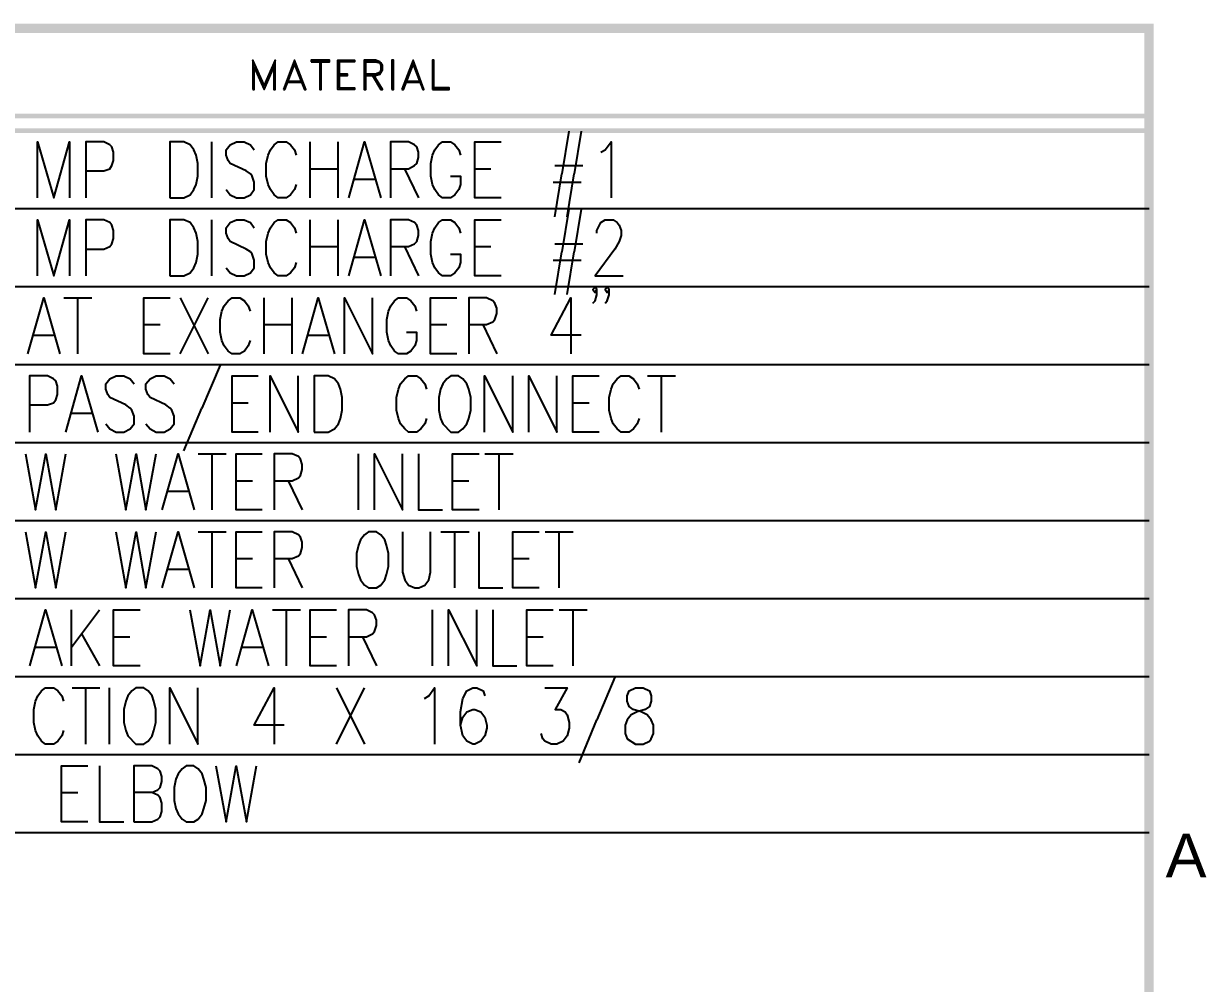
# Model space of a CAD drawing. Header units: inches. Extents: x 0.3 to 33.8, y 15.5 to 37.1.
# Drawn here: x 29.964 to 33.76, y 33.885 to 36.964 of the extents above; entities that cross this region are included whole.
import ezdxf

# ---------------------------------------------------------------- set-up
doc = ezdxf.new("R2010")
doc.units = ezdxf.units.IN
doc.header["$MEASUREMENT"] = 0
doc.styles.add('PDF Arial', font='arial.ttf')

# ---------------------------------------------------------------- blocks, each defined once
blk = doc.blocks.new('60298_1')
at = {"true_color": 0x0037dd, "transparency": 33554687}
for points in [[(33.5914, 36.9641), (33.5614, 36.9341), (0.4864, 36.9341), (0.4563, 36.9641)], [(33.5914, 15.7043), (33.5614, 15.7344), (33.5614, 36.9341), (33.5914, 36.9641)], [(33.5764, 36.675), (33.5764, 36.66), (26.27, 36.66), (26.27, 36.675)], [(33.5764, 36.675), (33.5764, 36.66), (26.27, 36.66), (26.27, 36.675)], [(33.5764, 36.675), (33.5764, 36.66), (26.27, 36.66), (26.27, 36.675)], [(33.5764, 36.6281), (33.5764, 36.6131), (26.2625, 36.6131), (26.2776, 36.6281)], [(33.5764, 36.6281), (33.5764, 36.6131), (26.2625, 36.6131), (26.2776, 36.6281)], [(33.5764, 36.6281), (33.5764, 36.6131), (26.2625, 36.6131), (26.2776, 36.6281)]]:
    blk.add_hatch(color=162, dxfattribs=at).paths.add_polyline_path(points)
at = {"color": 162, "true_color": 0x0037dd, "transparency": 33554687}
for points in [[(30.6994, 36.7533), (30.7041, 36.7533), (30.7041, 36.8245), (30.7356, 36.7533), (30.7666, 36.8245), (30.7666, 36.7533), (30.7707, 36.7533), (30.7707, 36.8473), (30.7356, 36.7672), (30.6994, 36.8473), (30.6994, 36.7533)], [(30.6994, 36.7533), (30.7041, 36.7533), (30.7041, 36.8245), (30.7356, 36.7533), (30.7666, 36.8245), (30.7666, 36.7533), (30.7707, 36.7533), (30.7707, 36.8473), (30.7356, 36.7672), (30.6994, 36.8473), (30.6994, 36.7533)], [(30.6994, 36.7533), (30.7041, 36.7533), (30.7041, 36.8245), (30.7356, 36.7533), (30.7666, 36.8245), (30.7666, 36.7533), (30.7707, 36.7533), (30.7707, 36.8473), (30.7356, 36.7672), (30.6994, 36.8473), (30.6994, 36.7533)], [(30.7975, 36.7533), (30.8027, 36.7533), (30.8337, 36.8333), (30.8652, 36.7533), (30.8693, 36.7533), (30.8337, 36.8473), (30.7975, 36.7533)], [(30.7975, 36.7533), (30.8027, 36.7533), (30.8337, 36.8333), (30.8652, 36.7533), (30.8693, 36.7533), (30.8337, 36.8473), (30.7975, 36.7533)], [(30.7975, 36.7533), (30.8027, 36.7533), (30.8337, 36.8333), (30.8652, 36.7533), (30.8693, 36.7533), (30.8337, 36.8473), (30.7975, 36.7533)], [(30.8869, 36.8421), (30.9457, 36.8421), (30.9457, 36.8473), (30.8869, 36.8473), (30.8869, 36.8421)], [(30.8869, 36.8421), (30.9457, 36.8421), (30.9457, 36.8473), (30.8869, 36.8473), (30.8869, 36.8421)], [(30.8869, 36.8421), (30.9457, 36.8421), (30.9457, 36.8473), (30.8869, 36.8473), (30.8869, 36.8421)], [(30.9148, 36.8421), (30.9148, 36.7533), (30.9184, 36.7533), (30.9184, 36.8421)], [(30.9148, 36.8421), (30.9148, 36.7533), (30.9184, 36.7533), (30.9184, 36.8421)], [(30.9148, 36.8421), (30.9148, 36.7533), (30.9184, 36.7533), (30.9184, 36.8421)], [(30.9767, 36.7579), (31.0258, 36.7579), (31.0258, 36.7533), (30.9721, 36.7533), (30.9721, 36.8473), (31.0258, 36.8473), (31.0258, 36.8421), (30.9767, 36.8421), (30.9767, 36.7579)], [(30.9767, 36.7579), (31.0258, 36.7579), (31.0258, 36.7533), (30.9721, 36.7533), (30.9721, 36.8473), (31.0258, 36.8473), (31.0258, 36.8421), (30.9767, 36.8421), (30.9767, 36.7579)], [(30.9767, 36.7579), (31.0258, 36.7579), (31.0258, 36.7533), (30.9721, 36.7533), (30.9721, 36.8473), (31.0258, 36.8473), (31.0258, 36.8421), (30.9767, 36.8421), (30.9767, 36.7579)], [(31.0619, 36.7982), (31.0929, 36.7982), (31.1069, 36.8023), (31.1105, 36.807), (31.1156, 36.8158), (31.1156, 36.8297), (31.1105, 36.8385), (31.1069, 36.8421), (31.0929, 36.8473), (31.0568, 36.8473), (31.0568, 36.7533), (31.0619, 36.7533), (31.0619, 36.8421), (31.0929, 36.8421), (31.1069, 36.8385), (31.1105, 36.8297), (31.1105, 36.8158), (31.1069, 36.807), (31.0929, 36.8023), (31.0619, 36.8023)], [(31.0619, 36.7982), (31.0929, 36.7982), (31.1069, 36.8023), (31.1105, 36.807), (31.1156, 36.8158), (31.1156, 36.8297), (31.1105, 36.8385), (31.1069, 36.8421), (31.0929, 36.8473), (31.0568, 36.8473), (31.0568, 36.7533), (31.0619, 36.7533), (31.0619, 36.8421), (31.0929, 36.8421), (31.1069, 36.8385), (31.1105, 36.8297), (31.1105, 36.8158), (31.1069, 36.807), (31.0929, 36.8023), (31.0619, 36.8023)], [(31.0619, 36.7982), (31.0929, 36.7982), (31.1069, 36.8023), (31.1105, 36.807), (31.1156, 36.8158), (31.1156, 36.8297), (31.1105, 36.8385), (31.1069, 36.8421), (31.0929, 36.8473), (31.0568, 36.8473), (31.0568, 36.7533), (31.0619, 36.7533), (31.0619, 36.8421), (31.0929, 36.8421), (31.1069, 36.8385), (31.1105, 36.8297), (31.1105, 36.8158), (31.1069, 36.807), (31.0929, 36.8023), (31.0619, 36.8023)], [(31.1461, 36.7533), (31.1513, 36.7533), (31.1513, 36.8473), (31.1461, 36.8473), (31.1461, 36.7533)], [(31.1461, 36.7533), (31.1513, 36.7533), (31.1513, 36.8473), (31.1461, 36.8473), (31.1461, 36.7533)], [(31.1461, 36.7533), (31.1513, 36.7533), (31.1513, 36.8473), (31.1461, 36.8473), (31.1461, 36.7533)], [(31.1776, 36.7533), (31.1828, 36.7533), (31.2138, 36.8333), (31.2453, 36.7533), (31.2489, 36.7533), (31.2138, 36.8473), (31.1776, 36.7533)], [(31.1776, 36.7533), (31.1828, 36.7533), (31.2138, 36.8333), (31.2453, 36.7533), (31.2489, 36.7533), (31.2138, 36.8473), (31.1776, 36.7533)], [(31.1776, 36.7533), (31.1828, 36.7533), (31.2138, 36.8333), (31.2453, 36.7533), (31.2489, 36.7533), (31.2138, 36.8473), (31.1776, 36.7533)], [(31.2757, 36.7533), (31.3294, 36.7533), (31.3294, 36.7579), (31.2809, 36.7579), (31.2809, 36.8473), (31.2757, 36.8473), (31.2757, 36.7533)], [(31.2757, 36.7533), (31.3294, 36.7533), (31.3294, 36.7579), (31.2809, 36.7579), (31.2809, 36.8473), (31.2757, 36.8473), (31.2757, 36.7533)], [(31.2757, 36.7533), (31.3294, 36.7533), (31.3294, 36.7579), (31.2809, 36.7579), (31.2809, 36.8473), (31.2757, 36.8473), (31.2757, 36.7533)], [(30.9767, 36.7982), (31.0031, 36.7982), (31.0031, 36.8023), (30.9767, 36.8023)], [(30.9767, 36.7982), (31.0031, 36.7982), (31.0031, 36.8023), (30.9767, 36.8023)], [(30.9767, 36.7982), (31.0031, 36.7982), (31.0031, 36.8023), (30.9767, 36.8023)], [(31.0841, 36.7982), (31.1105, 36.7533), (31.1156, 36.7533), (31.0883, 36.7982)], [(31.0841, 36.7982), (31.1105, 36.7533), (31.1156, 36.7533), (31.0883, 36.7982)], [(31.0841, 36.7982), (31.1105, 36.7533), (31.1156, 36.7533), (31.0883, 36.7982)], [(30.8063, 36.776), (30.8605, 36.776)], [(30.8063, 36.776), (30.8605, 36.776)], [(30.8063, 36.776), (30.8605, 36.776)], [(30.8115, 36.7796), (30.8564, 36.7796)], [(30.8115, 36.7796), (30.8564, 36.7796)], [(30.8115, 36.7796), (30.8564, 36.7796)], [(31.1864, 36.776), (31.2401, 36.776)], [(31.1864, 36.776), (31.2401, 36.776)], [(31.1864, 36.776), (31.2401, 36.776)], [(31.1916, 36.7796), (31.2365, 36.7796)], [(31.1916, 36.7796), (31.2365, 36.7796)], [(31.1916, 36.7796), (31.2365, 36.7796)], [(33.5763, 36.3701), (26.2697, 36.3701), (26.2697, 36.6206)], [(33.5763, 36.3701), (26.2697, 36.3701), (26.2697, 36.6206)], [(33.5763, 36.3701), (26.2697, 36.3701), (26.2697, 36.6206)], [(33.5763, 36.1196), (26.2697, 36.1196), (26.2697, 36.3701)], [(33.5763, 36.1196), (26.2697, 36.1196), (26.2697, 36.3701)], [(33.5763, 36.1196), (26.2697, 36.1196), (26.2697, 36.3701)], [(33.5763, 35.8692), (26.2697, 35.8692), (26.2697, 36.1196)], [(33.5763, 35.8692), (26.2697, 35.8692), (26.2697, 36.1196)], [(33.5763, 35.8692), (26.2697, 35.8692), (26.2697, 36.1196)], [(33.5763, 35.6192), (26.2697, 35.6192), (26.2697, 35.8692)], [(33.5763, 35.6192), (26.2697, 35.6192), (26.2697, 35.8692)], [(33.5763, 35.6192), (26.2697, 35.6192), (26.2697, 35.8692)], [(33.5763, 35.3688), (26.2697, 35.3688), (26.2697, 35.6192)], [(33.5763, 35.3688), (26.2697, 35.3688), (26.2697, 35.6192)], [(33.5763, 35.3688), (26.2697, 35.3688), (26.2697, 35.6192)], [(33.5763, 35.1183), (26.2697, 35.1183), (26.2697, 35.3688)], [(33.5763, 35.1183), (26.2697, 35.1183), (26.2697, 35.3688)], [(33.5763, 35.1183), (26.2697, 35.1183), (26.2697, 35.3688)], [(33.5763, 34.8679), (26.2697, 34.8679), (26.2697, 35.1183)], [(33.5763, 34.8679), (26.2697, 34.8679), (26.2697, 35.1183)], [(33.5763, 34.8679), (26.2697, 34.8679), (26.2697, 35.1183)], [(33.5763, 34.6179), (26.2697, 34.6179), (26.2697, 34.8679)], [(33.5763, 34.6179), (26.2697, 34.6179), (26.2697, 34.8679)], [(33.5763, 34.6179), (26.2697, 34.6179), (26.2697, 34.8679)], [(33.5763, 34.3675), (26.2697, 34.3675), (26.2697, 34.6179)], [(33.5763, 34.3675), (26.2697, 34.3675), (26.2697, 34.6179)], [(33.5763, 34.3675), (26.2697, 34.3675), (26.2697, 34.6179)]]:
    blk.add_lwpolyline(points, dxfattribs=at)
at = {"transparency": 33554687}
for points in [[(31.7142, 36.619), (31.6914, 36.4822)], [(31.7534, 36.619), (31.7312, 36.4822)], [(30.0085, 36.4052), (30.0085, 36.5854), (30.0606, 36.4052), (30.1112, 36.5854), (30.1112, 36.4052)], [(30.1629, 36.4915), (30.2207, 36.4915), (30.2403, 36.4987), (30.2471, 36.5085), (30.2527, 36.525), (30.2527, 36.5514), (30.2471, 36.5684), (30.2403, 36.5756), (30.2207, 36.5854), (30.1629, 36.5854), (30.1629, 36.4052)], [(30.433, 36.4052), (30.4784, 36.4052), (30.498, 36.4145), (30.5104, 36.4315), (30.5176, 36.4481), (30.5233, 36.4744), (30.5233, 36.5157), (30.5176, 36.5421), (30.5104, 36.5591), (30.498, 36.5756), (30.4784, 36.5854), (30.433, 36.5854), (30.433, 36.4052)], [(30.5683, 36.4052), (30.5683, 36.5854)], [(30.6142, 36.4315), (30.6271, 36.4145), (30.6467, 36.4052), (30.6721, 36.4052), (30.6917, 36.4145), (30.7041, 36.4315), (30.7041, 36.4558), (30.6974, 36.4744), (30.6917, 36.4822), (30.6777, 36.4915), (30.6271, 36.5157), (30.6199, 36.525), (30.6142, 36.5421), (30.6142, 36.5591), (30.6271, 36.5756), (30.6467, 36.5854), (30.6721, 36.5854), (30.6917, 36.5756), (30.7041, 36.5591)], [(30.8389, 36.4481), (30.8332, 36.4315), (30.8203, 36.4145), (30.8063, 36.4052), (30.781, 36.4052), (30.7681, 36.4145), (30.7557, 36.4315), (30.7485, 36.4481), (30.7428, 36.4744), (30.7428, 36.5157), (30.7485, 36.5421), (30.7557, 36.5591), (30.7681, 36.5756), (30.781, 36.5854), (30.8063, 36.5854), (30.8203, 36.5756), (30.8332, 36.5591), (30.8389, 36.5421)], [(30.8838, 36.4052), (30.8838, 36.5854)], [(30.9736, 36.4052), (30.9736, 36.5854)], [(31.0072, 36.4052), (31.0578, 36.5854), (31.11, 36.4052)], [(31.1415, 36.4987), (31.1988, 36.4987), (31.2184, 36.5085), (31.2256, 36.5157), (31.2313, 36.5343), (31.2313, 36.5514), (31.2256, 36.5684), (31.2184, 36.5756), (31.1988, 36.5854), (31.1415, 36.5854), (31.1415, 36.4052)], [(31.3341, 36.4744), (31.3666, 36.4744), (31.3666, 36.4481), (31.3609, 36.4315), (31.348, 36.4145), (31.3341, 36.4052), (31.3088, 36.4052), (31.2959, 36.4145), (31.2835, 36.4315), (31.2763, 36.4481), (31.2706, 36.4744), (31.2706, 36.5157), (31.2763, 36.5421), (31.2835, 36.5591), (31.2959, 36.5756), (31.3088, 36.5854), (31.3341, 36.5854), (31.348, 36.5756), (31.3609, 36.5591), (31.3666, 36.5421)], [(31.4962, 36.4052), (31.4116, 36.4052), (31.4116, 36.5854), (31.4962, 36.5854)], [(31.8169, 36.5514), (31.8309, 36.5591), (31.8495, 36.5854), (31.8495, 36.4052)], [(30.8838, 36.4987), (30.9736, 36.4987)], [(31.1864, 36.4987), (31.2313, 36.4052)], [(31.4116, 36.4987), (31.4637, 36.4987)], [(31.6692, 36.5085), (31.7591, 36.5085)], [(31.0253, 36.4651), (31.0903, 36.4651)], [(31.6636, 36.4558), (31.7534, 36.4558)], [(31.6692, 36.3448), (31.6914, 36.4822)], [(31.7085, 36.3448), (31.7312, 36.4822)], [(30.0085, 36.1548), (30.0085, 36.335), (30.0606, 36.1548), (30.1112, 36.335), (30.1112, 36.1548)], [(30.1629, 36.241), (30.2207, 36.241), (30.2403, 36.2487), (30.2471, 36.258), (30.2527, 36.2751), (30.2527, 36.3009), (30.2471, 36.3179), (30.2403, 36.3257), (30.2207, 36.335), (30.1629, 36.335), (30.1629, 36.1548)], [(30.433, 36.1548), (30.4784, 36.1548), (30.498, 36.1641), (30.5104, 36.1811), (30.5176, 36.1981), (30.5233, 36.224), (30.5233, 36.2653), (30.5176, 36.2916), (30.5104, 36.3086), (30.498, 36.3257), (30.4784, 36.335), (30.433, 36.335), (30.433, 36.1548)], [(30.5683, 36.1548), (30.5683, 36.335)], [(30.6142, 36.1811), (30.6271, 36.1641), (30.6467, 36.1548), (30.6721, 36.1548), (30.6917, 36.1641), (30.7041, 36.1811), (30.7041, 36.2054), (30.6974, 36.224), (30.6917, 36.2317), (30.6777, 36.241), (30.6271, 36.2653), (30.6199, 36.2751), (30.6142, 36.2916), (30.6142, 36.3086), (30.6271, 36.3257), (30.6467, 36.335), (30.6721, 36.335), (30.6917, 36.3257), (30.7041, 36.3086)], [(30.8389, 36.1981), (30.8332, 36.1811), (30.8203, 36.1641), (30.8063, 36.1548), (30.781, 36.1548), (30.7681, 36.1641), (30.7557, 36.1811), (30.7485, 36.1981), (30.7428, 36.224), (30.7428, 36.2653), (30.7485, 36.2916), (30.7557, 36.3086), (30.7681, 36.3257), (30.781, 36.335), (30.8063, 36.335), (30.8203, 36.3257), (30.8332, 36.3086), (30.8389, 36.2916)], [(30.8838, 36.1548), (30.8838, 36.335)], [(30.9736, 36.1548), (30.9736, 36.335)], [(31.0072, 36.1548), (31.0578, 36.335), (31.11, 36.1548)], [(31.1415, 36.2487), (31.1988, 36.2487), (31.2184, 36.258), (31.2256, 36.2653), (31.2313, 36.2844), (31.2313, 36.3009), (31.2256, 36.3179), (31.2184, 36.3257), (31.1988, 36.335), (31.1415, 36.335), (31.1415, 36.1548)], [(31.3341, 36.224), (31.3666, 36.224), (31.3666, 36.1981), (31.3609, 36.1811), (31.348, 36.1641), (31.3341, 36.1548), (31.3088, 36.1548), (31.2959, 36.1641), (31.2835, 36.1811), (31.2763, 36.1981), (31.2706, 36.224), (31.2706, 36.2653), (31.2763, 36.2916), (31.2835, 36.3086), (31.2959, 36.3257), (31.3088, 36.335), (31.3341, 36.335), (31.348, 36.3257), (31.3609, 36.3086), (31.3666, 36.2916)], [(31.4962, 36.1548), (31.4116, 36.1548), (31.4116, 36.335), (31.4962, 36.335)], [(31.7142, 36.3686), (31.6914, 36.2317)], [(31.7534, 36.3686), (31.7312, 36.2317)], [(31.804, 36.2916), (31.804, 36.3009), (31.8169, 36.3257), (31.8309, 36.335), (31.8562, 36.335), (31.8691, 36.3257), (31.8758, 36.3179), (31.8815, 36.3009), (31.8815, 36.2844), (31.8758, 36.2653), (31.8619, 36.241), (31.7983, 36.1548), (31.8887, 36.1548)], [(31.6692, 36.258), (31.7591, 36.258)], [(30.8838, 36.2487), (30.9736, 36.2487)], [(31.1864, 36.2487), (31.2313, 36.1548)], [(31.4116, 36.2487), (31.4637, 36.2487)], [(31.6692, 36.0949), (31.6914, 36.2317)], [(31.7085, 36.0949), (31.7312, 36.2317)], [(31.0253, 36.2147), (31.0903, 36.2147)], [(31.6636, 36.2054), (31.7534, 36.2054)], [(31.7911, 36.0675), (31.7983, 36.0752), (31.804, 36.0938), (31.804, 36.1109), (31.7983, 36.1186), (31.7911, 36.1109), (31.7983, 36.1016), (31.804, 36.1109)], [(31.8309, 36.0675), (31.8366, 36.0752), (31.8433, 36.0938), (31.8433, 36.1109), (31.8366, 36.1186), (31.8309, 36.1109), (31.8366, 36.1016), (31.8433, 36.1109)], [(29.977, 35.9043), (30.0281, 36.0845), (30.0797, 35.9043)], [(30.0932, 36.0845), (30.183, 36.0845)], [(30.1381, 35.9043), (30.1381, 36.0845)], [(30.434, 35.9043), (30.3493, 35.9043), (30.3493, 36.0845), (30.434, 36.0845)], [(30.466, 35.9043), (30.5564, 36.0845)], [(30.466, 36.0845), (30.5564, 35.9043)], [(30.6906, 35.9477), (30.685, 35.9306), (30.6726, 35.9136), (30.6581, 35.9043), (30.6328, 35.9043), (30.6204, 35.9136), (30.6075, 35.9306), (30.6003, 35.9477), (30.5951, 35.974), (30.5951, 36.0153), (30.6003, 36.0417), (30.6075, 36.0582), (30.6204, 36.0752), (30.6328, 36.0845), (30.6581, 36.0845), (30.6726, 36.0752), (30.685, 36.0582), (30.6906, 36.0417)], [(30.7356, 35.9043), (30.7356, 36.0845)], [(30.8259, 35.9043), (30.8259, 36.0845)], [(30.859, 35.9043), (30.9096, 36.0845), (30.9618, 35.9043)], [(30.9933, 35.9043), (30.9933, 36.0845), (31.0831, 35.9043), (31.0831, 36.0845)], [(31.1926, 35.974), (31.2251, 35.974), (31.2251, 35.9477), (31.2194, 35.9306), (31.2065, 35.9136), (31.1926, 35.9043), (31.1673, 35.9043), (31.1544, 35.9136), (31.142, 35.9306), (31.1348, 35.9477), (31.1291, 35.974), (31.1291, 36.0153), (31.1348, 36.0417), (31.142, 36.0582), (31.1544, 36.0752), (31.1673, 36.0845), (31.1926, 36.0845), (31.2065, 36.0752), (31.2194, 36.0582), (31.2251, 36.0417)], [(31.3542, 35.9043), (31.2701, 35.9043), (31.2701, 36.0845), (31.3542, 36.0845)], [(31.3924, 35.9983), (31.4498, 35.9983), (31.4699, 36.0076), (31.4766, 36.0153), (31.4823, 36.0339), (31.4823, 36.051), (31.4766, 36.0675), (31.4699, 36.0752), (31.4498, 36.0845), (31.3924, 36.0845), (31.3924, 35.9043)], [(31.7529, 35.9647), (31.6568, 35.9647), (31.7204, 36.0845), (31.7204, 35.9043)], [(30.3493, 35.9983), (30.4015, 35.9983)], [(30.7356, 35.9983), (30.8259, 35.9983)], [(31.2701, 35.9983), (31.3222, 35.9983)], [(31.4374, 35.9983), (31.4823, 35.9043)], [(29.9956, 35.9647), (30.0601, 35.9647)], [(30.8771, 35.9647), (30.9421, 35.9647)], [(30.5941, 35.8682), (30.5362, 35.7308)], [(29.9826, 35.7406), (30.0405, 35.7406), (30.0601, 35.7478), (30.0668, 35.7571), (30.0725, 35.7742), (30.0725, 35.8005), (30.0668, 35.8175), (30.0601, 35.8248), (30.0405, 35.8341), (29.9826, 35.8341), (29.9826, 35.6538)], [(30.0994, 35.6538), (30.15, 35.8341), (30.2021, 35.6538)], [(30.2279, 35.6802), (30.2409, 35.6637), (30.2605, 35.6538), (30.2858, 35.6538), (30.3054, 35.6637), (30.3183, 35.6802), (30.3183, 35.705), (30.3111, 35.7236), (30.3054, 35.7308), (30.2915, 35.7406), (30.2409, 35.7649), (30.2336, 35.7742), (30.2279, 35.7912), (30.2279, 35.8082), (30.2409, 35.8248), (30.2605, 35.8341), (30.2858, 35.8341), (30.3054, 35.8248), (30.3183, 35.8082)], [(30.3565, 35.6802), (30.3694, 35.6637), (30.3891, 35.6538), (30.4144, 35.6538), (30.434, 35.6637), (30.4469, 35.6802), (30.4469, 35.705), (30.4397, 35.7236), (30.434, 35.7308), (30.42, 35.7406), (30.3694, 35.7649), (30.3622, 35.7742), (30.3565, 35.7912), (30.3565, 35.8082), (30.3694, 35.8248), (30.3891, 35.8341), (30.4144, 35.8341), (30.434, 35.8248), (30.4469, 35.8082)], [(30.717, 35.6538), (30.6328, 35.6538), (30.6328, 35.8341), (30.717, 35.8341)], [(30.7552, 35.6538), (30.7552, 35.8341), (30.845, 35.6538), (30.845, 35.8341)], [(30.8967, 35.6538), (30.9416, 35.6538), (30.9612, 35.6637), (30.9742, 35.6802), (30.9809, 35.6972), (30.9865, 35.7236), (30.9865, 35.7649), (30.9809, 35.7912), (30.9742, 35.8082), (30.9612, 35.8248), (30.9416, 35.8341), (30.8967, 35.8341), (30.8967, 35.6538)], [(31.2571, 35.6972), (31.2515, 35.6802), (31.2386, 35.6637), (31.2246, 35.6538), (31.1993, 35.6538), (31.1869, 35.6637), (31.174, 35.6802), (31.1668, 35.6972), (31.1611, 35.7236), (31.1611, 35.7649), (31.1668, 35.7912), (31.174, 35.8082), (31.1869, 35.8248), (31.1993, 35.8341), (31.2246, 35.8341), (31.2386, 35.8248), (31.2515, 35.8082), (31.2571, 35.7912)], [(31.3346, 35.6538), (31.3599, 35.6538), (31.3739, 35.6637), (31.3868, 35.6802), (31.3924, 35.6972), (31.3992, 35.7236), (31.3992, 35.7649), (31.3924, 35.7912), (31.3868, 35.8082), (31.3739, 35.8248), (31.3599, 35.8341), (31.3346, 35.8341), (31.3217, 35.8248), (31.3093, 35.8082), (31.3021, 35.7912), (31.2964, 35.7649), (31.2964, 35.7236), (31.3021, 35.6972), (31.3093, 35.6802), (31.3346, 35.6538)], [(31.4436, 35.6538), (31.4436, 35.8341), (31.5339, 35.6538), (31.5339, 35.8341)], [(31.5856, 35.6538), (31.5856, 35.8341), (31.6754, 35.6538), (31.6754, 35.8341)], [(31.8112, 35.6538), (31.7271, 35.6538), (31.7271, 35.8341), (31.8112, 35.8341)], [(31.9393, 35.6972), (31.9336, 35.6802), (31.9212, 35.6637), (31.9068, 35.6538), (31.8815, 35.6538), (31.8691, 35.6637), (31.8562, 35.6802), (31.8495, 35.6972), (31.8438, 35.7236), (31.8438, 35.7649), (31.8495, 35.7912), (31.8562, 35.8082), (31.8691, 35.8248), (31.8815, 35.8341), (31.9068, 35.8341), (31.9212, 35.8248), (31.9336, 35.8082), (31.9393, 35.7912)], [(31.9662, 35.8341), (32.056, 35.8341)], [(32.0111, 35.6538), (32.0111, 35.8341)], [(30.4784, 35.5939), (30.5362, 35.7308)], [(30.6328, 35.7478), (30.685, 35.7478)], [(31.7271, 35.7478), (31.7792, 35.7478)], [(30.1179, 35.7143), (30.1825, 35.7143)], [(29.9697, 35.5841), (30.0023, 35.4039), (30.0348, 35.5841), (30.0668, 35.4039), (30.0994, 35.5841)], [(30.2594, 35.5841), (30.292, 35.4039), (30.3245, 35.5841), (30.3565, 35.4039), (30.3891, 35.5841)], [(30.4087, 35.4039), (30.4593, 35.5841), (30.5114, 35.4039)], [(30.5244, 35.5841), (30.6142, 35.5841)], [(30.5693, 35.4039), (30.5693, 35.5841)], [(30.7299, 35.4039), (30.6457, 35.4039), (30.6457, 35.5841), (30.7299, 35.5841)], [(30.7681, 35.4974), (30.8254, 35.4974), (30.8456, 35.5072), (30.8523, 35.5144), (30.858, 35.5335), (30.858, 35.55), (30.8523, 35.5671), (30.8456, 35.5748), (30.8254, 35.5841), (30.7681, 35.5841), (30.7681, 35.4039)], [(31.0382, 35.4039), (31.0382, 35.5841)], [(31.0898, 35.4039), (31.0898, 35.5841), (31.1797, 35.4039), (31.1797, 35.5841)], [(31.2313, 35.5841), (31.2313, 35.4039), (31.3088, 35.4039)], [(31.4255, 35.4039), (31.3408, 35.4039), (31.3408, 35.5841), (31.4255, 35.5841)], [(31.4446, 35.5841), (31.535, 35.5841)], [(31.49, 35.4039), (31.49, 35.5841)], [(30.6457, 35.4974), (30.6979, 35.4974)], [(30.813, 35.4974), (30.858, 35.4039)], [(31.3408, 35.4974), (31.393, 35.4974)], [(30.4268, 35.4638), (30.4913, 35.4638)], [(29.9697, 35.3337), (30.0023, 35.1534), (30.0348, 35.3337), (30.0668, 35.1534), (30.0994, 35.3337)], [(30.2594, 35.3337), (30.292, 35.1534), (30.3245, 35.3337), (30.3565, 35.1534), (30.3891, 35.3337)], [(30.4087, 35.1534), (30.4593, 35.3337), (30.5114, 35.1534)], [(30.5244, 35.3337), (30.6142, 35.3337)], [(30.5693, 35.1534), (30.5693, 35.3337)], [(30.7299, 35.1534), (30.6457, 35.1534), (30.6457, 35.3337), (30.7299, 35.3337)], [(30.7681, 35.2474), (30.8254, 35.2474), (30.8456, 35.2567), (30.8523, 35.264), (30.858, 35.2831), (30.858, 35.3001), (30.8523, 35.3166), (30.8456, 35.3244), (30.8254, 35.3337), (30.7681, 35.3337), (30.7681, 35.1534)], [(31.0707, 35.1534), (31.096, 35.1534), (31.11, 35.1627), (31.1229, 35.1798), (31.1286, 35.1968), (31.1353, 35.2226), (31.1353, 35.264), (31.1286, 35.2903), (31.1229, 35.3073), (31.11, 35.3244), (31.096, 35.3337), (31.0707, 35.3337), (31.0578, 35.3244), (31.0454, 35.3073), (31.0382, 35.2903), (31.0325, 35.264), (31.0325, 35.2226), (31.0382, 35.1968), (31.0454, 35.1798), (31.0578, 35.1627), (31.0707, 35.1534)], [(31.1797, 35.3337), (31.1797, 35.2041), (31.1869, 35.1798), (31.1993, 35.1627), (31.2194, 35.1534), (31.2318, 35.1534), (31.2515, 35.1627), (31.2644, 35.1798), (31.2701, 35.2041), (31.2701, 35.3337)], [(31.3031, 35.3337), (31.3935, 35.3337)], [(31.348, 35.1534), (31.348, 35.3337)], [(31.4245, 35.3337), (31.4245, 35.1534), (31.5019, 35.1534)], [(31.6181, 35.1534), (31.5339, 35.1534), (31.5339, 35.3337), (31.6181, 35.3337)], [(31.6377, 35.3337), (31.7281, 35.3337)], [(31.6832, 35.1534), (31.6832, 35.3337)], [(30.6457, 35.2474), (30.6979, 35.2474)], [(30.813, 35.2474), (30.858, 35.1534)], [(31.5339, 35.2474), (31.5861, 35.2474)], [(30.4268, 35.2133), (30.4913, 35.2133)], [(29.9837, 34.903), (30.0343, 35.0832), (30.0864, 34.903)], [(30.1179, 34.903), (30.1179, 35.0832)], [(30.1179, 34.9634), (30.2078, 35.0832)], [(30.3374, 34.903), (30.2527, 34.903), (30.2527, 35.0832), (30.3374, 35.0832)], [(30.4975, 35.0832), (30.53, 34.903), (30.5626, 35.0832), (30.5951, 34.903), (30.6271, 35.0832)], [(30.6467, 34.903), (30.6974, 35.0832), (30.7495, 34.903)], [(30.7624, 35.0832), (30.8528, 35.0832)], [(30.8074, 34.903), (30.8074, 35.0832)], [(30.9685, 34.903), (30.8838, 34.903), (30.8838, 35.0832), (30.9685, 35.0832)], [(31.0062, 34.997), (31.064, 34.997), (31.0836, 35.0063), (31.0903, 35.014), (31.096, 35.0326), (31.096, 35.0496), (31.0903, 35.0667), (31.0836, 35.0739), (31.064, 35.0832), (31.0062, 35.0832), (31.0062, 34.903)], [(31.2763, 34.903), (31.2763, 35.0832)], [(31.3279, 34.903), (31.3279, 35.0832), (31.4183, 34.903), (31.4183, 35.0832)], [(31.4694, 35.0832), (31.4694, 34.903), (31.5468, 34.903)], [(31.6636, 34.903), (31.5789, 34.903), (31.5789, 35.0832), (31.6636, 35.0832)], [(31.6832, 35.0832), (31.773, 35.0832)], [(31.7281, 34.903), (31.7281, 35.0832)], [(30.15, 35.0063), (30.2078, 34.903)], [(30.2527, 34.997), (30.3049, 34.997)], [(30.8838, 34.997), (30.9359, 34.997)], [(31.0511, 34.997), (31.096, 34.903)], [(31.5789, 34.997), (31.631, 34.997)], [(30.0018, 34.9634), (30.0668, 34.9634)], [(30.6648, 34.9634), (30.7299, 34.9634)], [(31.8619, 34.8668), (31.804, 34.73)], [(30.0921, 34.6959), (30.0864, 34.6789), (30.0735, 34.6623), (30.0596, 34.6525), (30.0343, 34.6525), (30.0214, 34.6623), (30.009, 34.6789), (30.0018, 34.6959), (29.9961, 34.7222), (29.9961, 34.7636), (30.0018, 34.7899), (30.009, 34.8069), (30.0214, 34.8235), (30.0343, 34.8328), (30.0596, 34.8328), (30.0735, 34.8235), (30.0864, 34.8069), (30.0921, 34.7899)], [(30.119, 34.8328), (30.2088, 34.8328)], [(30.1639, 34.6525), (30.1639, 34.8328)], [(30.2398, 34.6525), (30.2398, 34.8328)], [(30.324, 34.6525), (30.3493, 34.6525), (30.3632, 34.6623), (30.3762, 34.6789), (30.3818, 34.6959), (30.3885, 34.7222), (30.3885, 34.7636), (30.3818, 34.7899), (30.3762, 34.8069), (30.3632, 34.8235), (30.3493, 34.8328), (30.324, 34.8328), (30.3111, 34.8235), (30.2987, 34.8069), (30.2915, 34.7899), (30.2858, 34.7636), (30.2858, 34.7222), (30.2915, 34.6959), (30.2987, 34.6789), (30.324, 34.6525)], [(30.433, 34.6525), (30.433, 34.8328), (30.5233, 34.6525), (30.5233, 34.8328)], [(30.8001, 34.7129), (30.7041, 34.7129), (30.7676, 34.8328), (30.7676, 34.6525)], [(30.9685, 34.6525), (31.0583, 34.8328)], [(30.9685, 34.8328), (31.0583, 34.6525)], [(31.2504, 34.7992), (31.2644, 34.8069), (31.283, 34.8328), (31.283, 34.6525)], [(31.3666, 34.7129), (31.3733, 34.7393), (31.3862, 34.7558), (31.4059, 34.7636), (31.4116, 34.7636), (31.4312, 34.7558), (31.4441, 34.7393), (31.4508, 34.7129), (31.4508, 34.7037), (31.4441, 34.6789), (31.4312, 34.6623), (31.4116, 34.6525), (31.4059, 34.6525), (31.3862, 34.6623), (31.3733, 34.6789), (31.3666, 34.7129), (31.3666, 34.7558), (31.3733, 34.7992), (31.3862, 34.8235), (31.4059, 34.8328), (31.4188, 34.8328), (31.4384, 34.8235), (31.4441, 34.8069)], [(31.6372, 34.8328), (31.708, 34.8328), (31.6698, 34.7636), (31.6883, 34.7636), (31.7023, 34.7558), (31.708, 34.7465), (31.7147, 34.7222), (31.7147, 34.7037), (31.708, 34.6789), (31.6951, 34.6623), (31.6754, 34.6525), (31.6574, 34.6525), (31.6372, 34.6623), (31.6305, 34.6696), (31.6248, 34.6866)], [(31.9274, 34.6525), (31.9527, 34.6525), (31.9724, 34.6623), (31.978, 34.6696), (31.9853, 34.6866), (31.9853, 34.7129), (31.978, 34.73), (31.9657, 34.7465), (31.946, 34.7558), (31.9207, 34.7636), (31.9078, 34.7728), (31.9006, 34.7899), (31.9006, 34.8069), (31.9078, 34.8235), (31.9274, 34.8328), (31.9527, 34.8328), (31.9724, 34.8235), (31.978, 34.8069), (31.978, 34.7899), (31.9724, 34.7728), (31.9584, 34.7636), (31.9331, 34.7558), (31.9135, 34.7465), (31.9006, 34.73), (31.8949, 34.7129), (31.8949, 34.6866), (31.9006, 34.6696), (31.9274, 34.6525)], [(31.7467, 34.5926), (31.804, 34.73)], [(30.1701, 34.4026), (30.0854, 34.4026), (30.0854, 34.5828), (30.1701, 34.5828)], [(30.2078, 34.5828), (30.2078, 34.4026), (30.2853, 34.4026)], [(30.3751, 34.4966), (30.3947, 34.5059), (30.402, 34.5131), (30.4077, 34.5322), (30.4077, 34.5487), (30.402, 34.5658), (30.3947, 34.5735), (30.3751, 34.5828), (30.3173, 34.5828), (30.3173, 34.4026)], [(30.4851, 34.4026), (30.5104, 34.4026), (30.5244, 34.4119), (30.5368, 34.4289), (30.5424, 34.4454), (30.5497, 34.4718), (30.5497, 34.5131), (30.5424, 34.5394), (30.5368, 34.5565), (30.5244, 34.5735), (30.5104, 34.5828), (30.4851, 34.5828), (30.4722, 34.5735), (30.4593, 34.5565), (30.4526, 34.5394), (30.4469, 34.5131), (30.4469, 34.4718), (30.4526, 34.4454), (30.4593, 34.4289), (30.4722, 34.4119), (30.4851, 34.4026)], [(30.5812, 34.5828), (30.6137, 34.4026), (30.6462, 34.5828), (30.6788, 34.4026), (30.7108, 34.5828)], [(30.0854, 34.4966), (30.1376, 34.4966)], [(30.3173, 34.4026), (30.3751, 34.4026), (30.3947, 34.4119), (30.402, 34.4191), (30.4077, 34.4362), (30.4077, 34.4625), (30.402, 34.4795), (30.3947, 34.4888), (30.3751, 34.4966), (30.3173, 34.4966)]]:
    blk.add_lwpolyline(points, dxfattribs=at)
at = {"color": 162, "true_color": 0x0037dd, "insert": (33.6297, 34.2253), "char_height": 0.140116, "attachment_point": 7, "style": 'PDF Arial'}
blk.add_mtext('\\W1.003087;A', dxfattribs=at)

msp = doc.modelspace()

# ---------------------------------------------------------------- block references
msp.add_blockref('60298_1', (0, 0))

doc.saveas('drawing.dxf')
